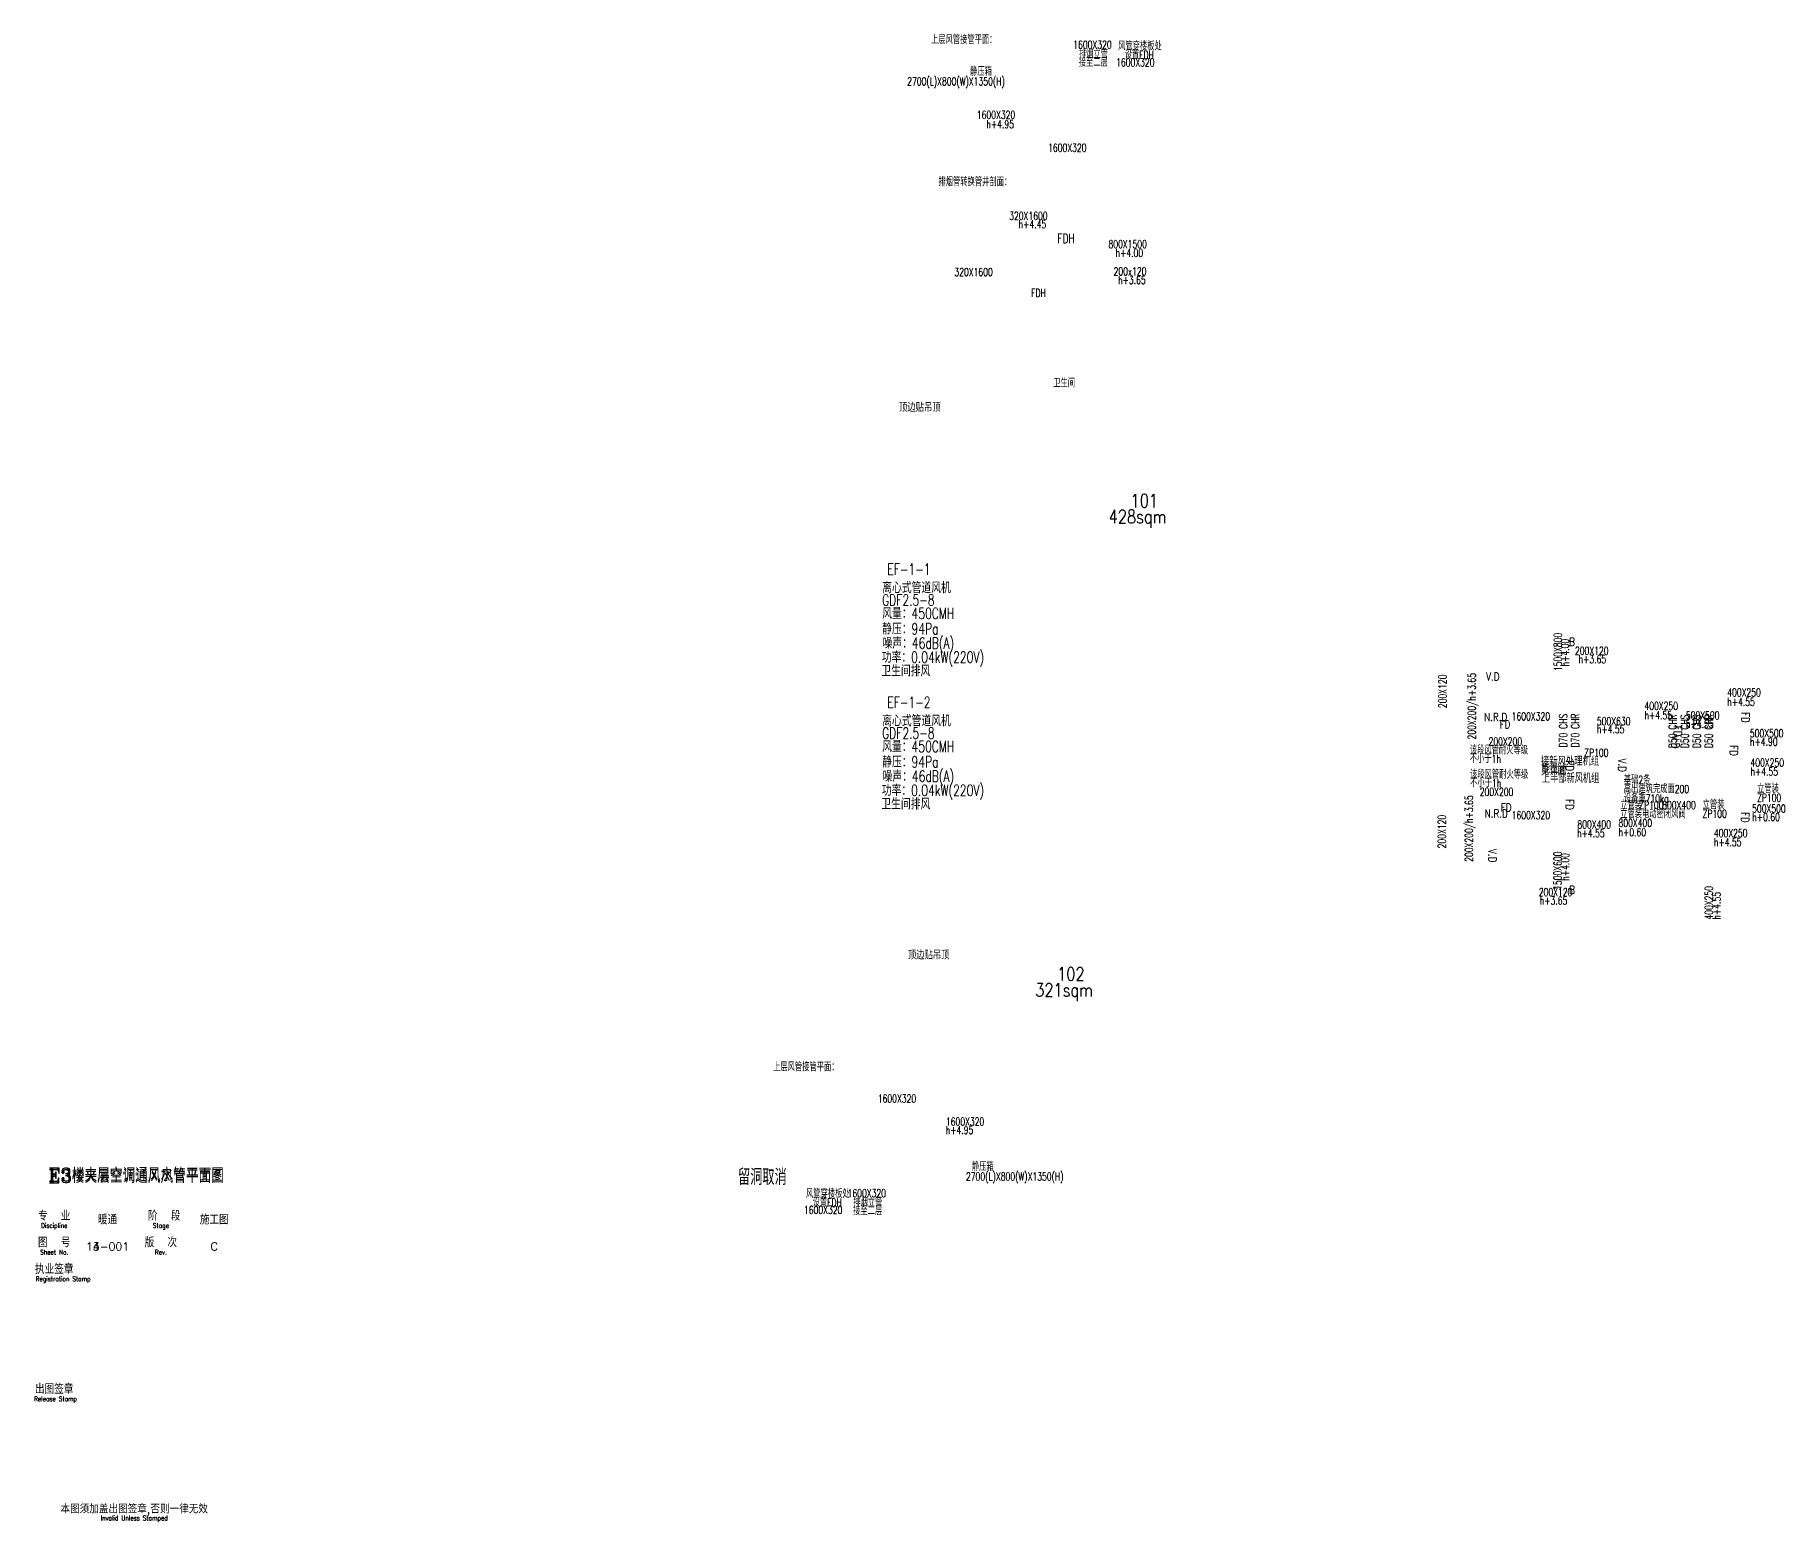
# Model space of a CAD drawing. Extents: x 100209 to 710499, y -54259 to 207392.
# Drawn here: x 343219 to 408843, y 151621 to 207392 of the extents above; entities that cross this region are included whole.
import ezdxf
from ezdxf.enums import TextEntityAlignment as Align

# ---------------------------------------------------------------- set-up
doc = ezdxf.new("R2010")
doc.units = 0
doc.header["$LTSCALE"] = 10
doc.header["$MEASUREMENT"] = 0
doc.linetypes.add('DASHED', pattern=[0.75, 0.5, -0.25])
for name, color, linetype in [('HVAC-A-DIM', 3, 'Continuous'), ('HVAC-A-DIN', 3, 'Continuous'), ('HVAC-VALVE', 2, 'Continuous'), ('HVAC-W-DIN', 3, 'Continuous'), ('HVAC-XF', 1, 'Continuous'), ('HVAC-XF-DIN', 3, 'Continuous'), ('图框', 7, 'Continuous')]:
    doc.layers.add(name, color=color, linetype=linetype)
for name, color, linetype, plot in [('HVAC-BASE-TEXT', 2, 'DASHED', False), ('HVAC-CAL', 2, 'Continuous', False), ('HVAC-提电气150701', 101, 'Continuous', False)]:
    doc.layers.add(name, color=color, linetype=linetype, plot=plot)
doc.layers.add('HVAC-提资-土建', color=101, linetype='Continuous', lineweight=50, plot=False)
doc.styles.add('HZF', font='tj-romans.shx', dxfattribs={"width": 0.7, "bigfont": 'tj-hztxt.shx'})
doc.styles.add('M-TEXT1', font='tj-romans1.shx', dxfattribs={"width": 0.8, "bigfont": 'tj-hztxt.shx'})
doc.styles.add('TKZ1_tjhts.shx', font='tjromant.shx', dxfattribs={"bigfont": 'tjhts.shx'})
doc.styles.add('TKZ2_tjkts.shx', font='tjromant.shx', dxfattribs={"bigfont": 'tjkts.shx'})
doc.styles.add('ZMJ-HZ', font='tj-romans1.shx', dxfattribs={"width": 0.7, "bigfont": 'tj-hztxt1.shx'})

msp = doc.modelspace()

# ---------------------------------------------------------------- texts
at = {"style": 'TKZ2_tjkts.shx'}
for s, height, p in [('专  业', 360, (343939, 163109)), (' 阶  段', 360, (347939, 163109)), ('图  号', 360, (343939, 162109)), ('版  次', 360, (347939, 162109)), ('执业签章', 360, (343939, 161109)), ('出图签章', 360, (343939, 156609)), ('本图须加盖出图签章,否则一律无效', 300, (346939, 152097))]:
    msp.add_text(s, height=height, dxfattribs=at).set_placement(p, align=Align.MIDDLE_CENTER)
at = {"style": 'TKZ2_tjkts.shx', "width": 0.8}
for s, p in [('Discipline', (343939, 162739)), ('Stage', (347939, 162739)), ('Sheet No.', (343939, 161739)), ('Rev.', (347939, 161739)), ('Registration Stamp', (344275, 160739)), ('Release Stamp', (343990, 156239)), ('Invalid Unless Stamped', (346939, 151771))]:
    msp.add_text(s, height=180, dxfattribs=at).set_placement(p, align=Align.MIDDLE_CENTER)
at = {"layer": 'HVAC-A-DIM', "style": 'HZF', "width": 0.7}
for s, p in [('EF-1-1', (375180, 187146)), ('离心式管道风机', (374988, 186455)), ('GDF2.5-8', (374988, 185990)), ('风量：450CMH', (374988, 185490)), ('静压：94Pa', (374988, 184912)), ('噪声：46dB(A)', (375001, 184375)), ('卫生间排风', (374956, 183336)), ('功率：0.04kW(220V)', (374974, 183848)), ('EF-1-2', (375180, 182153)), ('离心式管道风机', (374988, 181463)), ('GDF2.5-8', (374988, 180998)), ('风量：450CMH', (374988, 180498)), ('静压：94Pa', (374988, 179919)), ('噪声：46dB(A)', (375001, 179382)), ('功率：0.04kW(220V)', (374974, 178855)), ('卫生间排风', (374956, 178343))]:
    msp.add_text(s, height=420, dxfattribs=at).set_placement(p)
at = {"layer": 'HVAC-A-DIN', "style": 'HZF', "width": 0.7}
for s, p in [('上层风管接管平面：', (376816, 207210)), ('1600X320', (382155, 207027)), ('排烟立管', (382363, 206670)), ('静压箱', (378284, 206016)), ('接至二层', (382359, 206356)), ('2700(L)X800(W)X1350(H)', (375926, 205653)), ('1600X320', (378538, 204398)), ('h+4.95', (378896, 204048)), ('1600X320', (381210, 203162)), ('排烟管转换管井剖面：', (377098, 201876)), ('320X1600', (379750, 200608)), ('h+4.45', (380105, 200295)), ('800X1500', (383474, 199547)), ('h+4.00', (383739, 199221)), ('320X1600', (377695, 198503)), ('200x120', (383665, 198527)), ('h+3.65', (383834, 198203)), ('卫生间', (381403, 194330)), ('200X120', (400966, 184298)), ('h+3.65', (401102, 183982, 0)), ('1600X320', (398594, 181838)), ('500X630', (401788, 181653)), ('500X500', (405126, 181873)), ('h+4.55', (401788, 181353)), ('h+4.55', (405132, 181558)), ('500X500', (407526, 181202)), ('200X200', (397726, 180894)), ('h+4.90', (407532, 180887)), ('200X200', (397397, 179005)), ('800X400', (404238, 178508)), ('500X500', (407610, 178376)), ('1600X320', (398594, 178130)), ('800X400', (401057, 177784)), ('800X400', (402599, 177838)), ('h+0.60', (407616, 178061)), ('h+4.55', (401046, 177452)), ('h+0.60', (402599, 177492)), ('200X120', (399611, 175245)), ('h+3.65', (399645, 174929, 0)), ('上层风管接管平面：', (370897, 168682)), ('1600X320', (374822, 167502)), ('1600X320', (377377, 166639)), ('h+4.95', (377371, 166322)), ('2700(L)X800(W)X1350(H)', (378129, 164579)), ('静压箱', (378352, 164942)), ('1600X320', (373692, 163953)), ('接至二层', (373897, 163282)), ('排烟立管', (373901, 163596))]:
    msp.add_text(s, height=300, dxfattribs=at).set_placement(p, align=Align.MIDDLE_LEFT)
for s, p in [('1500X800', (400327, 183531, 0)), ('h+4.00', (400595, 183711, 0)), ('200X120', (396002, 182145)), ('200X200/h+3.65', (397095, 180969)), ('200X200/h+3.65', (396992, 176381)), ('200X120', (395974, 176884)), ('1500X600', (400318, 175327, 0)), ('h+4.00', (400600, 175673, 0))]:
    msp.add_text(s, height=300, rotation=90, dxfattribs=at).set_placement(p, align=Align.MIDDLE_LEFT)
at = {"layer": 'HVAC-A-DIN', "ltscale": 15, "style": 'HZF', "width": 0.7}
for s, rotation, p in [('400X250', 360, (406677, 182734)), ('h+4.55', 360, (406677, 182382)), ('400X250', 360, (403573, 182228)), ('h+4.55', 360, (403573, 181877)), ('400X250', 90, (405988, 174214)), ('h+4.55', 90, (406278, 174214))]:
    msp.add_text(s, height=300, rotation=rotation, dxfattribs=at).set_placement(p, align=Align.MIDDLE_LEFT)
at = {"layer": 'HVAC-A-DIN', "style": 'HZF', "width": 0.7}
for s, p in [('该段风管耐火等级', (397023, 180414)), ('ZP100', (401315, 180325)), ('不小于1h', (397023, 180094)), ('该段风管耐火等级', (397034, 179501)), ('不小于1h', (397034, 179180)), ('立管装', (407795, 178966)), ('立管装', (402662, 178349)), ('ZP100', (403378, 178365)), ('立管装', (405753, 178368)), ('ZP100', (407795, 178635)), ('立管装电动密闭风阀', (402662, 178017)), ('ZP100', (405753, 178037))]:
    msp.add_text(s, height=300, dxfattribs=at).set_placement(p)
at = {"layer": 'HVAC-A-DIN', "ltscale": 15, "style": 'HZF', "width": 0.7}
for s, p in [('400X250', (407548, 180104)), ('h+4.55', (407548, 179767)), ('400X250', (406177, 177458)), ('h+4.55', (406177, 177121))]:
    msp.add_text(s, height=300, dxfattribs=at).set_placement(p, align=Align.MIDDLE_LEFT)
at = {"layer": 'HVAC-A-DIN', "color": 1, "style": 'TKZ1_tjhts.shx'}
for s, height, p in [('E3楼夹层空调通风风管平面图', 500, (347012, 164586)), ('13-001', 300, (345939, 161954))]:
    msp.add_text(s, height=height, dxfattribs=at).set_placement(p, align=Align.MIDDLE_CENTER)
at = {"layer": 'HVAC-BASE-TEXT', "color": 2, "style": 'ZMJ-HZ', "width": 0.7}
for s, p in [('基础2条', (402798, 179303, 9394)), ('高出建筑完成面200', (402798, 178962, 9394)), ('设备重710kg', (402798, 178606, 9394))]:
    msp.add_text(s, height=300, dxfattribs=at).set_placement(p)
at = {"layer": 'HVAC-CAL', "style": 'M-TEXT1', "width": 0.8}
for s, p in [('101', (384303, 189676)), ('428sqm', (383482, 189078)), ('102', (381548, 171925)), ('321sqm', (380728, 171327))]:
    msp.add_text(s, height=500, dxfattribs=at).set_placement(p)
at = {"layer": 'HVAC-VALVE', "style": 'M-TEXT1', "width": 0.8}
for s, p in [('V.D', (397886, 183327)), ('N.R.D', (397995, 181813)), ('N.R.D', (398015, 178192))]:
    msp.add_text(s, height=300, dxfattribs=at).set_placement(p, align=Align.MIDDLE_CENTER)
for p in [(404735, 180884), (402742, 180007), (397878, 176612)]:
    msp.add_text('V.D', height=300, rotation=270, dxfattribs=at).set_placement(p, align=Align.MIDDLE_CENTER)
at = {"layer": 'HVAC-W-DIN', "ltscale": 15, "style": 'M-TEXT1', "width": 0.7}
for s, p in [('D70 CHS', (400676, 180671)), ('D70 CHR', (401126, 180671)), ('D50 CHR', (404781, 180646)), ('D50 CHS', (405231, 180646)), ('D50 CHS', (405681, 180646)), ('D50 CHR', (406131, 180646))]:
    msp.add_text(s, height=300, rotation=90, dxfattribs=at).set_placement(p)
at = {"layer": 'HVAC-W-DIN', "style": 'M-TEXT1', "width": 0.8}
for s, p in [('接新风处理机组', (399692, 179995)), ('见详图', (399692, 179626))]:
    msp.add_text(s, height=300, dxfattribs=at).set_placement(p)
at = {"layer": 'HVAC-W-DIN', "color": 3, "style": 'TKZ1_tjhts.shx'}
for s, height, p in [('E3楼夹层空调通风水管平面图', 500, (347012, 164650)), ('14-001', 300, (345939, 161954))]:
    msp.add_text(s, height=height, dxfattribs=at).set_placement(p, align=Align.MIDDLE_CENTER)
at = {"layer": 'HVAC-XF'}
for s, height, style, width, p in [('FDH', 350, 'HZF', 0.7, (381884, 199765)), ('FDH', 300, 'HZF', 0.7, (380850, 197716)), ('FD', 300, 'M-TEXT1', 0.8, (398343, 181537)), ('FD', 300, 'M-TEXT1', 0.8, (398389, 178425))]:
    msp.add_text(s, height=height, dxfattribs=dict(at, style=style, width=width)).set_placement(p, align=Align.MIDDLE_CENTER)
at = {"layer": 'HVAC-XF', "style": 'M-TEXT1', "width": 0.8}
for p in [(400752, 184633), (400752, 175333)]:
    msp.add_text('B', height=300, dxfattribs=at).set_placement(p, align=Align.MIDDLE_LEFT)
for p in [(407364, 181799), (404824, 181281), (406925, 180555), (400773, 179983), (400773, 178531), (407349, 178050)]:
    msp.add_text('FD', height=300, rotation=270, dxfattribs=at).set_placement(p, align=Align.MIDDLE_CENTER)
at = {"layer": 'HVAC-XF-DIN'}
for s, style, width, p in [('风管穿楼板处', 'HZF', 0.7, (383836, 206970)), ('顶边贴吊顶', 'M-TEXT1', 0.8, (375620, 193413)), ('顶边贴吊顶', 'M-TEXT1', 0.8, (375951, 172874)), ('风管穿楼板处', 'HZF', 0.7, (372131, 163929))]:
    msp.add_text(s, height=300, dxfattribs=dict(at, style=style, width=width)).set_placement(p, align=Align.MIDDLE_LEFT)
at = {"layer": 'HVAC-XF-DIN', "style": 'HZF', "width": 0.7}
for s, p in [('设置FDH', (384629, 206646)), ('1600X320', (384480, 206363)), ('1600X320', (372775, 163323)), ('设置FDH', (372924, 163606))]:
    msp.add_text(s, height=300, dxfattribs=at).set_placement(p, align=Align.MIDDLE_CENTER)
at = {"layer": 'HVAC-提电气150701', "style": 'M-TEXT1', "width": 0.7}
for s, p in [('能量计', (399727, 179701)), ('上半部新风机组', (399727, 179339))]:
    msp.add_text(s, height=337.6, dxfattribs=at).set_placement(p)
at = {"layer": 'HVAC-提资-土建', "style": 'M-TEXT1', "width": 0.8}
msp.add_text('留洞取消', height=600, dxfattribs=at).set_placement((369583, 164561), align=Align.MIDDLE_LEFT)
at = {"layer": '图框', "style": 'TKZ1_tjhts.shx'}
for s, p in [('暖通', (345939, 162963)), ('施工图', (349939, 162963))]:
    msp.add_text(s, height=360, dxfattribs=at).set_placement(p, align=Align.MIDDLE_CENTER)
at = {"layer": '图框', "color": 1, "style": 'TKZ1_tjhts.shx'}
msp.add_text('C', height=300, dxfattribs=at).set_placement((349939, 161954), align=Align.MIDDLE_CENTER)

doc.saveas('drawing.dxf')
